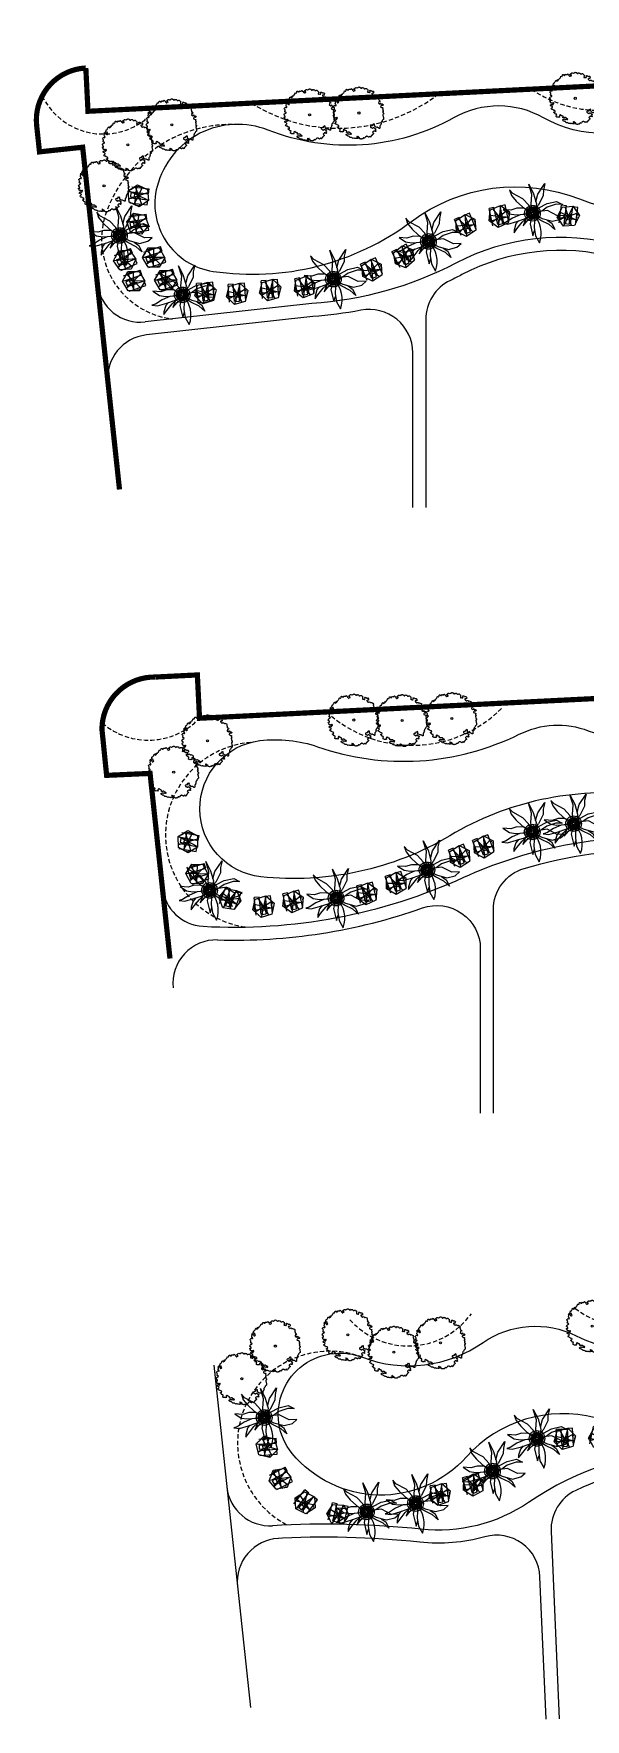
# Model space of a CAD drawing. Extents: x 309418 to 1212698, y 3438380 to 6877191.
# Drawn here: x 606298.7 to 606362.2, y 3438619.6 to 3438814 of the extents above; entities that cross this region are included whole.
import ezdxf

# ---------------------------------------------------------------- set-up
doc = ezdxf.new("R2010")
doc.units = 0
doc.header["$MEASUREMENT"] = 0
doc.set_wipeout_variables(frame=1)
doc.linetypes.add('DASHED', pattern=[0.75, 0.5, -0.25])
doc.linetypes.add('L- BPLSCP$0$DLINE', pattern=[0.55, 0.3, -0.25])
for name, color, linetype in [('CR-GL$0$CR-SW', 4, 'Continuous'), ('Draft _ Lines', 20, 'Continuous'), ('DRAFT LINES', 32, 'Continuous'), ('DRAFT-LINES', 10, 'Continuous'), ('L- BPLSCP$0$LS-SITE-WALL', 240, 'Continuous'), ('LA-FLOWERING-TREE', 221, 'Continuous'), ('LA-HARD-PAVE-HATCH-MARBLE-TYPE (PV - MT-BG-01-AN - RA- ∅ - 01)', 227, 'Continuous'), ('LA-HARD-PAVE-HATCH-WOOD-TYPE( PV - WO-DW-01-∅ - ∅-∅ - 04)', 17, 'Continuous'), ('LA-HARD-PAVE-LINE-01', 30, 'Continuous'), ('LA-PLNT-PALMS', 251, 'Continuous'), ('LA-PLNT-TREE-TRUNK', 52, 'Continuous'), ('Tree-Delonix regia', 71, 'Continuous')]:
    doc.layers.add(name, color=color, linetype=linetype)
doc.layers.add('HW-LA-SF-LOUNGE CHAIRS', color=215, linetype='Continuous', lineweight=0)
doc.layers.add('L-CON-SF-CABANA', color=215, linetype='Continuous', lineweight=0)

# ---------------------------------------------------------------- blocks, each defined once
blk = doc.blocks.new('Lounge 1')
at = {"lineweight": 13, "extrusion": (0, 0, -1)}
blk.add_line((0.41, 1.44), (0.41, 0.86), dxfattribs=at)
blk.add_wipeout([(0.29, 0.86), (0.29, 0), (-0.29, 0), (-0.29, 0.86), (-0.41, 0.86), (-0.41, 1.44), (-0.29, 1.44), (-0.29, 2.03), (0.29, 2.03), (0.29, 1.44), (0.41, 1.44), (0.41, 0.86)])
at = {"extrusion": (0, 0, -1)}
for p, q in [((-0.29, 2.03), (-0.29, 0)), ((0.29, 2.03), (0.29, 0)), ((0.29, 0), (-0.29, 0))]:
    blk.add_line(p, q, dxfattribs=at)
at = {"lineweight": 13, "extrusion": (0, 0, -1)}
for p, q in [((-0.29, 1.44), (-0.41, 1.44)), ((-0.41, 1.44), (-0.41, 0.86)), ((-0.29, 0.86), (-0.41, 0.86)), ((0.41, 1.44), (0.29, 1.44)), ((0.41, 0.86), (0.29, 0.86))]:
    blk.add_line(p, q, dxfattribs=at)
blk.add_lwpolyline([(0.29, 1.44), (-0.29, 1.44)])
blk = doc.blocks.new('umbrella')
blk.add_lwpolyline([(-0.33, 1.24), (-1.23, 0.33), (-0.9, -0.9), (0.34, -1.23), (1.24, -0.33), (0.91, 0.91)], close=True)
for points in [[(1.07, 0.29), (-1.06, -0.28)], [(0.33, -1.23), (-0.33, 1.23)]]:
    blk.add_lwpolyline(points)
at = {"layer": 'L-CON-SF-CABANA', "extrusion": (0, 0, -1)}
for p, q in [((-0.99, 0.57), (1, -0.57)), ((0.57, 1), (-0.57, -0.99))]:
    blk.add_line(p, q, dxfattribs=at)
blk = doc.blocks.new('LA-SIDE TABLE-0')
at = {"layer": 'HW-LA-SF-LOUNGE CHAIRS'}
blk.add_lwpolyline([(-0.16, 0.16), (0.16, -0.16), (-0.15, -0.48), (-0.48, -0.17)], close=True, dxfattribs=at)
blk = doc.blocks.new('*U173')
at = {"layer": 'HW-LA-SF-LOUNGE CHAIRS', "rotation": 74.0274766490379}
blk.add_blockref('Lounge 1', (1.29, 0.31), dxfattribs=at)
blk.add_blockref('Lounge 1', (0.93, -0.94), dxfattribs=at)
at = {"rotation": 118.2377484881761}
blk.add_blockref('LA-SIDE TABLE-0', (-0.84, 0.24), dxfattribs=at)
at = {"layer": 'HW-LA-SF-LOUNGE CHAIRS', "rotation": 77.53646992685701}
blk.add_blockref('umbrella', (0.01, 0), dxfattribs=at)
blk = doc.blocks.new('*U179')
at = {"layer": 'HW-LA-SF-LOUNGE CHAIRS', "rotation": 150.3693771354385}
blk.add_blockref('Lounge 1', (0, 1.33), dxfattribs=at)
blk.add_blockref('Lounge 1', (1.13, 0.68), dxfattribs=at)
at = {"rotation": 194.5796489745766}
blk.add_blockref('LA-SIDE TABLE-0', (-0.43, -0.76), dxfattribs=at)
at = {"layer": 'HW-LA-SF-LOUNGE CHAIRS', "rotation": 153.8783704132576}
blk.add_blockref('umbrella', (0, 0.01), dxfattribs=at)
blk = doc.blocks.new('*U178')
at = {"layer": 'HW-LA-SF-LOUNGE CHAIRS', "rotation": 150.7586221864252}
blk.add_blockref('Lounge 1', (0, 1.33), dxfattribs=at)
blk.add_blockref('Lounge 1', (1.13, 0.69), dxfattribs=at)
at = {"rotation": 194.9688940255634}
blk.add_blockref('LA-SIDE TABLE-0', (-0.43, -0.76), dxfattribs=at)
at = {"layer": 'HW-LA-SF-LOUNGE CHAIRS', "rotation": 154.2676154642444}
blk.add_blockref('umbrella', (0, 0.01), dxfattribs=at)
blk = doc.blocks.new('*U177')
at = {"layer": 'HW-LA-SF-LOUNGE CHAIRS', "rotation": 149.3757739836487}
blk.add_blockref('Lounge 1', (0.03, 1.33), dxfattribs=at)
blk.add_blockref('Lounge 1', (1.15, 0.66), dxfattribs=at)
at = {"rotation": 193.5860458227868}
blk.add_blockref('LA-SIDE TABLE-0', (-0.45, -0.75), dxfattribs=at)
at = {"layer": 'HW-LA-SF-LOUNGE CHAIRS', "rotation": 152.8847672614678}
blk.add_blockref('umbrella', (0, 0.01), dxfattribs=at)
blk = doc.blocks.new('*U176')
at = {"layer": 'HW-LA-SF-LOUNGE CHAIRS', "rotation": 145.3932625917548}
blk.add_blockref('Lounge 1', (0.12, 1.32), dxfattribs=at)
blk.add_blockref('Lounge 1', (1.19, 0.58), dxfattribs=at)
at = {"rotation": 189.6035344308929}
blk.add_blockref('LA-SIDE TABLE-0', (-0.5, -0.72), dxfattribs=at)
at = {"layer": 'HW-LA-SF-LOUNGE CHAIRS', "rotation": 148.9022558695739}
blk.add_blockref('umbrella', (0, 0.01), dxfattribs=at)
blk = doc.blocks.new('*U175')
at = {"layer": 'HW-LA-SF-LOUNGE CHAIRS', "rotation": 159.9860183139047}
blk.add_blockref('Lounge 1', (-0.22, 1.31), dxfattribs=at)
blk.add_blockref('Lounge 1', (1, 0.86), dxfattribs=at)
at = {"rotation": 204.1962901530428}
blk.add_blockref('LA-SIDE TABLE-0', (-0.3, -0.82), dxfattribs=at)
at = {"layer": 'HW-LA-SF-LOUNGE CHAIRS', "rotation": 163.4950115917238}
blk.add_blockref('umbrella', (0, 0.01), dxfattribs=at)
blk = doc.blocks.new('*U174')
at = {"layer": 'HW-LA-SF-LOUNGE CHAIRS', "rotation": 175.6045377837081}
blk.add_blockref('Lounge 1', (-0.56, 1.2), dxfattribs=at)
blk.add_blockref('Lounge 1', (0.73, 1.1), dxfattribs=at)
at = {"rotation": 219.8148096228463}
blk.add_blockref('LA-SIDE TABLE-0', (-0.07, -0.87), dxfattribs=at)
at = {"layer": 'HW-LA-SF-LOUNGE CHAIRS', "rotation": 179.1135310615273}
blk.add_blockref('umbrella', (0, 0.01), dxfattribs=at)
blk = doc.blocks.new('GH-B-LA-HD-FURN-Tree-Pit-140-C2')
blk.add_wipeout([(-0.29, 0.64), (-0.33, 0.62), (-0.37, 0.59), (-0.46, 0.52), (-0.51, 0.48), (-0.55, 0.44), (-0.57, 0.41), (-0.59, 0.37), (-0.61, 0.34), (-0.64, 0.28), (-0.66, 0.22), (-0.68, 0.15), (-0.69, 0.11), (-0.7, 0.05), (-0.7, 0.01), (-0.7, -0.02), (-0.7, -0.07), (-0.68, -0.15), (-0.66, -0.24), (-0.63, -0.3), (-0.61, -0.35), (-0.58, -0.4), (-0.52, -0.47), (-0.43, -0.55), (-0.38, -0.59), (-0.31, -0.63), (-0.19, -0.67), (-0.14, -0.69), (-0.03, -0.7), (0.03, -0.7), (0.16, -0.68), (0.23, -0.66), (0.29, -0.64), (0.41, -0.57), (0.47, -0.52), (0.52, -0.47), (0.57, -0.41), (0.61, -0.35), (0.66, -0.23), (0.68, -0.17), (0.7, -0.08), (0.7, 0.03), (0.67, 0.19), (0.65, 0.26), (0.62, 0.33), (0.58, 0.4), (0.53, 0.46), (0.47, 0.52), (0.41, 0.56), (0.34, 0.61), (0.28, 0.64), (0.23, 0.66), (0.18, 0.68), (0.14, 0.69), (0.1, 0.69), (0.05, 0.7), (0, 0.7), (-0.03, 0.7), (-0.07, 0.7), (-0.1, 0.69), (-0.12, 0.69), (-0.19, 0.67)])
at = {"linetype": 'Continuous', "ltscale": 7}
blk.add_circle((0, 0), 0.7, dxfattribs=at)
for centre, radius in [((0, 0), 0.7), ((-0.59, 0.01, 0), 0.0312), ((-0.53, 0.22, 0), 0.0751), ((-0.54, 0.34, 0), 0.0312), ((-0.48, 0.39, 0), 0.0312), ((-0.44, 0.12, 0), 0.0312), ((-0.39, 0.28, 0), 0.0744), ((-0.43, -0.01, 0), 0.0312), ((-0.38, 0.43, 0), 0.0489), ((-0.34, 0.54, 0), 0.0489), ((-0.32, 0.36, 0), 0.0312), ((-0.32, 0.19, 0), 0.0312), ((-0.22, 0.25, 0), 0.0751), ((-0.2, 0.44, 0), 0.0864), ((-0.24, 0.57, 0), 0.0312), ((-0.11, 0.62, 0), 0.0312), ((-0.07, 0.53, 0), 0.0489), ((-0.05, 0.39, 0), 0.0751), ((0.02, 0.56, 0), 0.0312), ((0.09, 0.49, 0), 0.0489), ((0.07, 0.4, 0), 0.0312), ((0.16, 0.33, 0), 0.0312), ((0.23, 0.42, 0), 0.0751), ((0.22, 0.24, 0), 0.0744), ((0.25, 0.56, 0), 0.0312), ((0.34, -0.05, 0), 0.0744), ((0.33, 0.52, 0), 0.0489), ((0.31, 0.19, 0), 0.0312), ((0.34, 0.1, 0), 0.0489), ((0.39, 0.28, 0), 0.0744), ((0.4, 0.43, 0), 0.0489), ((0.5, 0.1, 0), 0.0751), ((0.5, -0.07, 0), 0.0751), ((0.48, 0.35, 0), 0.0312), ((0.55, 0.25, 0), 0.0751), ((0.6, 0.14, 0), 0.0312), ((-0.66, -0.03, 0), 0.0312), ((-0.6, -0.14, 0), 0.0744), ((-0.52, -0.05, 0), 0.0312), ((-0.51, -0.18, 0), 0.0312), ((-0.51, -0.41, 0), 0.0312), ((-0.43, -0.17, 0), 0.0312), ((-0.41, -0.37, 0), 0.0489), ((-0.39, -0.27, 0), 0.0489), ((-0.33, -0.12, 0), 0.0744), ((-0.34, -0.44, 0), 0.0312), ((-0.29, -0.24, 0), 0.0489), ((-0.23, -0.36, 0), 0.0864), ((-0.25, -0.55, 0), 0.0751), ((-0.21, -0.16, 0), 0.0312), ((-0.17, -0.63, 0), 0.0312), ((-0.14, -0.5, 0), 0.0312), ((-0.11, -0.28, 0), 0.0489), ((-0.09, -0.56, 0), 0.0489), ((0.04, -0.57, 0), 0.0751), ((0.03, -0.32, 0), 0.0489), ((0.01, -0.47, 0), 0.0312), ((0.01, -0.67, 0), 0.0312), ((0.05, -0.4, 0), 0.0312), ((0.11, -0.24, 0), 0.0489), ((0.2, -0.38, 0), 0.0751), ((0.2, -0.56, 0), 0.0744), ((0.18, -0.17, 0), 0.0312), ((0.21, -0.25, 0), 0.0489), ((0.25, -0.16, 0), 0.0312), ((0.27, -0.48, 0), 0.0312), ((0.35, -0.26, 0), 0.0489), ((0.37, -0.37, 0), 0.0489), ((0.38, -0.15, 0), 0.0312), ((0.46, -0.26, 0), 0.0312), ((0.45, -0.45, 0), 0.0312), ((0.52, -0.18, 0), 0.0312)]:
    blk.add_circle(centre, radius)
for centre, radius, start, end in [((-0.74, 0.07, 0), 0.0751, 300.57, 48.1319), ((-0.67, 0.15, 0), 0.0312, 228.2509, 106.0031), ((-0.7, 0.26, 0), 0.0489, 338.9516, 340.5973), ((-0.62, 0.29, 0), 0.0312, 212.387, 96.9329), ((-0.53, 0.49, 0), 0.0744, 249.8969, 24.4462), ((-0.14, 0.71, 0), 0.0489, 225.1336, 337.319), ((0.05, 0.68, 0), 0.0744, 161.2962, 9.7321), ((0.23, 0.64, 0), 0.0312, 117.3619, 23.3792), ((0.49, 0.53, 0), 0.0312, 191.312, 263.5273), ((0.57, 0.44, 0), 0.0864, 143.8673, 290.7577), ((0.68, 0.07, 0), 0.0751, 82.3722, 288.9673), ((-0.68, -0.26, 0), 0.0489, 330.5544, 70.9052), ((-0.56, -0.31, 0), 0.0744, 243.0468, 174.7374), ((-0.57, -0.46, 0), 0.0312, 13.6332, 63.9215), ((-0.41, -0.52, 0), 0.0744, 297.5976, 166.1329), ((-0.35, -0.61, 0), 0.0312, 335.7961, 145.3358), ((-0.13, -0.73, 0), 0.0751, 29.1719, 131.3472), ((0.15, -0.71, 0), 0.0751, 33.568, 169.5874), ((0.36, -0.52, 0), 0.0744, 340.2974, 269.335), ((0.53, -0.55, 0), 0.0751, 97.2335, 170.6742), ((0.55, -0.36, 0), 0.0864, 29.6959, 262.8687), ((0.66, -0.08, 0), 0.0489, 40.7628, 304.861), ((0.67, -0.26, 0), 0.0489, 95.6985, 221.7485), ((0.66, -0.17, 0), 0.0312, 47.4763, 284.0739), ((0.73, -0.03, 0), 0.0312, 164.2255, 190.993)]:
    blk.add_arc(centre, radius, start, end)
blk = doc.blocks.new('P200')
blk.add_lwpolyline([(0, -0.1), (0, 0.1)])
blk = doc.blocks.new('COARSE GRAVEL')
blk.add_wipeout([(0.68, 0.59), (0.69, 0.57), (0.69, 0.57), (0.73, 0.53), (0.76, 0.48), (0.79, 0.42), (0.81, 0.39), (0.83, 0.35), (0.85, 0.3), (0.87, 0.24), (0.88, 0.17), (0.89, 0.11), (0.9, 0.04), (0.9, -0.02), (0.9, -0.07), (0.89, -0.12), (0.88, -0.19), (0.87, -0.24), (0.85, -0.3), (0.82, -0.37), (0.79, -0.43), (0.76, -0.49), (0.72, -0.54), (0.68, -0.59), (0.64, -0.63), (0.61, -0.67), (0.58, -0.69), (0.53, -0.73), (0.48, -0.76), (0.44, -0.78), (0.4, -0.8), (0.37, -0.82), (0.31, -0.85), (0.25, -0.86), (0.15, -0.89), (0.09, -0.9), (0.02, -0.9), (-0.06, -0.9), (-0.18, -0.88), (-0.24, -0.87), (-0.29, -0.85), (-0.36, -0.83), (-0.43, -0.79), (-0.46, -0.77), (-0.53, -0.73), (-0.57, -0.7), (-0.62, -0.66), (-0.68, -0.59), (-0.71, -0.55), (-0.75, -0.5), (-0.79, -0.43), (-0.83, -0.34), (-0.87, -0.25), (-0.89, -0.14), (-0.9, -0.04), (-0.9, 0.08), (-0.88, 0.19), (-0.86, 0.28), (-0.84, 0.33), (-0.81, 0.39), (-0.78, 0.45), (-0.74, 0.51), (-0.7, 0.56), (-0.65, 0.62), (-0.59, 0.68), (-0.49, 0.75), (-0.4, 0.81), (-0.33, 0.84), (-0.19, 0.88), (-0.11, 0.89), (0.01, 0.9), (0.09, 0.9), (0.2, 0.88), (0.25, 0.86), (0.35, 0.83), (0.41, 0.8), (0.42, 0.79), (0.47, 0.77), (0.49, 0.76), (0.52, 0.73), (0.56, 0.71), (0.62, 0.66), (0.65, 0.62)])
at = {"rotation": 45.00000000604048}
blk.add_blockref('GH-B-LA-HD-FURN-Tree-Pit-140-C2', (0, 0), dxfattribs=at)
at = {"layer": 'LA-HARD-PAVE-HATCH-WOOD-TYPE( PV - WO-DW-01-∅ - ∅-∅ - 04)'}
blk.add_circle((0, 0), 0.9, dxfattribs=at)
at = {"layer": 'LA-HARD-PAVE-LINE-01'}
blk.add_circle((0, 0), 0.7, dxfattribs=at)
at = {"layer": 'LA-HARD-PAVE-HATCH-WOOD-TYPE( PV - WO-DW-01-∅ - ∅-∅ - 04)'}
for p, rotation in [((-0.8, 0.01), 269.0493109383438), ((-0.64, 0.48), 233.239448750675), ((-0.24, 0.76), 197.4295865630063), ((0.25, 0.76), 161.6197243753375), ((0.65, 0.47), 125.8098621876688), ((-0.66, -0.46), 304.8591731260126), ((-0.26, -0.75), 340.6690353136814), ((0.23, -0.77), 16.47889750135008), ((0.63, -0.49), 52.28875968901892), ((0.8, -0.03), 88.09862187668766)]:
    blk.add_blockref('P200', p, dxfattribs=dict(at, rotation=rotation))
blk = doc.blocks.new('GH-B-LA-PL-PALM')
for p, q in [((-2.81, 1.3), (-2.97, 2.05)), ((-2.97, 2.05), (-2.51, 1.47)), ((-1.52, 2.96), (-2.17, 3.08)), ((-2.17, 3.08), (-1.58, 2.41)), ((-1.58, 2.41), (-1.32, 1.14)), ((-0.72, 2.37), (-1.52, 2.96)), ((-0.23, 1.23), (-0.72, 2.37)), ((-1.93, 0.6), (-2.81, 1.3)), ((-2.51, 1.47), (-1.59, 0.88)), ((-0.95, 0.18), (-1.93, 0.6)), ((-1.59, 0.88), (-0.85, 0.68)), ((-1.32, 1.14), (-0.65, 0.5)), ((-0.95, 0.18), (-0.12, 0.02)), ((-0.65, 0.5), (-0.1, 0.08)), ((-0.02, 0.12), (-0.23, 1.23)), ((-0.58, -0.03), (-1.17, -0.04)), ((0.21, -1.18), (0.66, -1.76)), ((0.66, -1.76), (1.27, -2.16)), ((1.27, -2.16), (1.78, -2.91))]:
    blk.add_line(p, q)
for points in [[(-0.45, 1.81), (-0.5, 2.44), (-0.17, 3.19), (-0.21, 2.32), (0.03, 1.27), (0.11, 0.61)], [(0.07, 0.1), (0.54, 0.73), (1.15, 1.18), (1.81, 1.9), (2.16, 2.78)], [(-0.09, -0.09), (-0.72, -0.77), (-1.64, -1.41), (-2.33, -2.43), (-1.83, -1.32), (-1.13, -0.32), (-0.48, 0.02), (-0.12, 0.01)], [(0.11, 0.05), (1.13, 0.55), (1.98, 1.67), (1.39, 1.44)], [(0.48, -0.06), (1.07, -0.17), (1.8, 0.07), (1.06, 0.08), (0.46, 0.22)], [(-1.27, -0.52), (-2.1, -0.89), (-3.56, -1.03), (-2.85, -0.69), (-2.36, -0.31), (-1.17, -0.04)], [(-0.06, -0.11), (-0.46, -0.92), (-0.6, -1.89), (-0.36, -3.18), (-0.44, -3.73), (-0.09, -3.17), (0.08, -2.35), (0.16, -1.36), (0.01, -0.12)], [(0.09, -0.09), (1.02, -1), (1.88, -1.46), (2.77, -1.75), (3.11, -1.98), (2.76, -1.44), (1.87, -0.8), (1.08, -0.3), (0.55, -0.09), (0.12, -0.02)], [(1.78, -2.91), (1.7, -2.02), (1.33, -1.39), (0.68, -0.7)], [(1.68, -0.7), (2.16, -0.71), (2.84, -0.43), (3.08, -0.23), (2.52, -0.26), (1.55, -0.26), (0.97, -0.19)]]:
    blk.add_lwpolyline(points)
blk.add_arc((3.17, -0.24), 3.18, 108.5551, 173.4273)
at = {"layer": 'LA-PLNT-TREE-TRUNK'}
blk.add_circle((0, 0), 0.131, dxfattribs=at)
blk = doc.blocks.new('Delonix regia')
at = {"linetype": 'Continuous'}
blk.add_lwpolyline([(2.75, -0.53), (2.74, -0.57), (2.72, -0.62), (2.66, -0.6), (2.67, -0.65), (2.68, -0.7), (2.66, -0.73), (2.62, -0.79), (2.68, -0.8), (2.67, -0.87), (2.6, -0.87), (2.57, -0.83), (2.51, -0.8), (2.5, -0.85), (2.46, -0.86), (2.4, -0.88), (2.36, -0.93), (2.39, -0.97), (2.39, -1.03), (2.36, -1.09), (2.41, -1.09), (2.46, -1.06), (2.51, -1.06), (2.55, -1.08), (2.55, -1.08), (2.55, -1.08), (2.49, -1.11), (2.51, -1.19), (2.54, -1.22), (2.58, -1.25), (2.59, -1.29), (2.6, -1.35), (2.6, -1.44), (2.55, -1.44), (2.51, -1.42), (2.47, -1.43), (2.42, -1.36), (2.39, -1.32), (2.32, -1.31), (2.25, -1.34), (2.2, -1.35), (2.21, -1.39), (2.24, -1.48), (2.27, -1.55), (2.3, -1.59), (2.31, -1.63), (2.27, -1.65), (2.23, -1.68), (2.19, -1.7), (2.15, -1.74), (2.17, -1.81), (2.1, -1.84), (2.04, -1.82), (2.02, -1.86), (2.04, -1.9), (2, -1.94), (1.96, -1.97), (1.91, -1.99), (1.87, -2.01), (1.9, -2.1), (1.89, -2.14), (1.83, -2.17), (1.71, -2.19), (1.66, -2.21), (1.63, -2.3), (1.6, -2.34), (1.56, -2.37), (1.55, -2.42), (1.5, -2.48), (1.42, -2.56), (1.38, -2.58), (1.3, -2.57), (1.23, -2.56), (1.18, -2.57), (1.12, -2.6), (1.07, -2.63), (1.02, -2.61), (0.97, -2.61), (0.93, -2.64), (0.88, -2.64), (0.85, -2.68), (0.83, -2.72), (0.74, -2.76), (0.7, -2.77), (0.65, -2.8), (0.58, -2.78), (0.53, -2.79), (0.43, -2.89), (0.38, -2.95), (0.34, -2.96), (0.3, -2.95), (0.27, -2.91), (0.28, -2.86), (0.27, -2.82), (0.25, -2.75), (0.23, -2.69), (0.2, -2.65), (0.16, -2.63), (0.13, -2.58), (0.11, -2.54), (0.12, -2.49), (0.13, -2.44), (0.09, -2.41), (0.09, -2.36), (0.13, -2.35), (0.15, -2.3), (0.19, -2.25), (0.24, -2.23), (0.26, -2.19), (0.24, -2.13), (0.18, -2.13), (0.13, -2.11), (0.11, -2.07), (0.05, -2.08), (0, -2.11), (-0.04, -2.14), (-0.08, -2.12), (-0.11, -2.06), (-0.18, -2.02), (-0.23, -2.02), (-0.28, -2.08), (-0.29, -2.13), (-0.28, -2.17), (-0.24, -2.2), (-0.26, -2.24), (-0.24, -2.33), (-0.19, -2.36), (-0.15, -2.37), (-0.1, -2.38), (-0.06, -2.4), (-0.06, -2.44), (-0.07, -2.49), (-0.08, -2.54), (-0.05, -2.58), (-0.04, -2.63), (-0.03, -2.67), (-0.06, -2.71), (-0.11, -2.69), (-0.16, -2.71), (-0.17, -2.75), (-0.2, -2.79), (-0.21, -2.83), (-0.25, -2.86), (-0.29, -2.85), (-0.29, -2.8), (-0.32, -2.75), (-0.33, -2.71), (-0.35, -2.66), (-0.39, -2.66), (-0.44, -2.66), (-0.53, -2.64), (-0.58, -2.66), (-0.58, -2.76), (-0.57, -2.82), (-0.63, -2.86), (-0.73, -2.84), (-0.79, -2.82), (-0.84, -2.85), (-0.88, -2.86), (-0.93, -2.84), (-1.07, -2.87), (-1.12, -2.88), (-1.12, -2.83), (-1.1, -2.79), (-1.12, -2.73), (-1.18, -2.72), (-1.27, -2.73), (-1.29, -2.69), (-1.28, -2.64), (-1.31, -2.6), (-1.31, -2.55), (-1.34, -2.52), (-1.36, -2.48), (-1.38, -2.44), (-1.43, -2.43), (-1.47, -2.44), (-1.52, -2.42), (-1.6, -2.44), (-1.65, -2.45), (-1.69, -2.42), (-1.69, -2.37), (-1.76, -2.33), (-1.76, -2.33), (-1.81, -2.31), (-1.84, -2.34), (-1.89, -2.33), (-1.93, -2.31), (-1.97, -2.27), (-1.99, -2.24), (-2.04, -2.23), (-2.07, -2.19), (-2.09, -2.14), (-2.11, -2.09), (-2.14, -2.02), (-2.09, -1.99), (-2.06, -1.97), (-2.08, -1.93), (-2.09, -1.87), (-2.07, -1.83), (-2.05, -1.79), (-2.1, -1.78), (-2.11, -1.73), (-2.1, -1.67), (-2.18, -1.67), (-2.21, -1.71), (-2.23, -1.76), (-2.19, -1.86), (-2.2, -1.91), (-2.25, -1.89), (-2.28, -1.85), (-2.32, -1.82), (-2.37, -1.79), (-2.41, -1.7), (-2.44, -1.66), (-2.48, -1.65), (-2.51, -1.56), (-2.53, -1.51), (-2.59, -1.5), (-2.63, -1.43), (-2.64, -1.35), (-2.66, -1.28), (-2.68, -1.23), (-2.74, -1.18), (-2.77, -1.14), (-2.77, -1.1), (-2.76, -1.02), (-2.78, -0.93), (-2.78, -0.89), (-2.81, -0.85), (-2.83, -0.79), (-2.85, -0.73), (-2.86, -0.69), (-2.85, -0.64), (-2.81, -0.61), (-2.77, -0.6), (-2.72, -0.63), (-2.68, -0.65), (-2.64, -0.67), (-2.59, -0.69), (-2.59, -0.73), (-2.57, -0.8), (-2.56, -0.85), (-2.51, -0.85), (-2.47, -0.87), (-2.44, -0.94), (-2.4, -1), (-2.35, -0.99), (-2.34, -0.94), (-2.37, -0.86), (-2.39, -0.8), (-2.37, -0.76), (-2.38, -0.71), (-2.4, -0.66), (-2.43, -0.63), (-2.46, -0.59), (-2.51, -0.57), (-2.54, -0.52), (-2.58, -0.5), (-2.61, -0.46), (-2.56, -0.42), (-2.51, -0.39), (-2.48, -0.36), (-2.51, -0.27), (-2.55, -0.21), (-2.57, -0.18), (-2.54, -0.15), (-2.56, -0.1), (-2.55, -0.06), (-2.55, -0.01), (-2.6, 0), (-2.66, 0), (-2.69, -0.04), (-2.73, -0.03), (-2.77, -0.08), (-2.79, -0.13), (-2.85, -0.14), (-2.89, -0.06), (-2.92, -0.03), (-2.98, 0.02), (-3.02, 0.1), (-3.04, 0.18), (-3, 0.22), (-2.91, 0.27), (-2.84, 0.3), (-2.83, 0.35), (-2.86, 0.42), (-2.9, 0.44), (-2.89, 0.48), (-2.87, 0.52), (-2.88, 0.57), (-2.88, 0.57), (-2.87, 0.62), (-2.88, 0.66), (-2.89, 0.7), (-2.85, 0.73), (-2.81, 0.73), (-2.78, 0.67), (-2.76, 0.63), (-2.7, 0.68), (-2.66, 0.7), (-2.63, 0.76), (-2.64, 0.81), (-2.67, 0.83), (-2.7, 0.91), (-2.69, 0.95), (-2.7, 1), (-2.73, 1.05), (-2.75, 1.1), (-2.77, 1.15), (-2.75, 1.22), (-2.69, 1.26), (-2.65, 1.25), (-2.6, 1.23), (-2.54, 1.24), (-2.49, 1.27), (-2.48, 1.31), (-2.5, 1.38), (-2.52, 1.43), (-2.54, 1.47), (-2.54, 1.55), (-2.48, 1.58), (-2.44, 1.57), (-2.4, 1.57), (-2.35, 1.57), (-2.34, 1.52), (-2.33, 1.48), (-2.31, 1.43), (-2.29, 1.39), (-2.22, 1.43), (-2.17, 1.46), (-2.14, 1.4), (-2.08, 1.48), (-2.1, 1.53), (-2.19, 1.54), (-2.23, 1.55), (-2.22, 1.62), (-2.27, 1.66), (-2.29, 1.71), (-2.3, 1.76), (-2.28, 1.8), (-2.24, 1.83), (-2.22, 1.91), (-2.24, 1.98), (-2.17, 1.98), (-2.12, 1.93), (-2.08, 1.9), (-2.02, 1.94), (-2.02, 2), (-1.98, 2.04), (-1.99, 2.08), (-2.01, 2.12), (-2.04, 2.16), (-1.99, 2.17), (-1.94, 2.18), (-1.9, 2.21), (-1.83, 2.23), (-1.79, 2.21), (-1.78, 2.16), (-1.7, 2.17), (-1.66, 2.16), (-1.61, 2.18), (-1.61, 2.23), (-1.64, 2.26), (-1.64, 2.26), (-1.67, 2.29), (-1.66, 2.34), (-1.6, 2.41), (-1.54, 2.42), (-1.5, 2.44), (-1.47, 2.49), (-1.46, 2.57), (-1.45, 2.62), (-1.4, 2.66), (-1.36, 2.65), (-1.31, 2.65), (-1.27, 2.65), (-1.22, 2.65), (-1.22, 2.6), (-1.23, 2.56), (-1.18, 2.55), (-1.16, 2.52), (-1.08, 2.56), (-1.08, 2.61), (-1.07, 2.65), (-1.07, 2.7), (-1.02, 2.77), (-0.94, 2.8), (-0.9, 2.8), (-0.86, 2.87), (-0.85, 2.92), (-0.78, 2.94), (-0.73, 2.96), (-0.71, 2.91), (-0.75, 2.82), (-0.74, 2.78), (-0.75, 2.73), (-0.78, 2.67), (-0.8, 2.62), (-0.77, 2.57), (-0.73, 2.57), (-0.69, 2.54), (-0.62, 2.56), (-0.61, 2.61), (-0.64, 2.64), (-0.61, 2.69), (-0.56, 2.7), (-0.53, 2.74), (-0.55, 2.79), (-0.61, 2.8), (-0.61, 2.85), (-0.64, 2.88), (-0.59, 2.93), (-0.54, 2.95), (-0.47, 2.98), (-0.43, 3), (-0.38, 3.01), (-0.34, 2.99), (-0.3, 2.97), (-0.2, 2.99), (-0.13, 3.01), (-0.08, 3.03), (-0.03, 3.04), (0.02, 3.01), (0.06, 3), (0.07, 2.95), (0.01, 2.91), (-0.04, 2.89), (0.01, 2.89), (0.05, 2.91), (0.08, 2.87), (0.14, 2.86), (0.19, 2.85), (0.22, 2.88), (0.19, 2.91), (0.24, 2.95), (0.28, 2.92), (0.33, 2.85), (0.42, 2.88), (0.48, 2.88), (0.52, 2.86), (0.6, 2.88), (0.66, 2.91), (0.71, 2.93), (0.76, 2.94), (0.79, 2.87), (0.78, 2.82), (0.87, 2.84), (0.94, 2.87), (1, 2.9), (1.04, 2.91), (1.08, 2.86), (1.1, 2.81), (1.08, 2.77), (1.06, 2.72), (1.11, 2.7), (1.15, 2.68), (1.21, 2.71), (1.25, 2.73), (1.27, 2.68), (1.3, 2.65), (1.33, 2.62), (1.33, 2.62), (1.36, 2.58), (1.4, 2.55), (1.45, 2.56), (1.5, 2.55), (1.49, 2.51), (1.46, 2.48), (1.49, 2.39), (1.48, 2.34), (1.43, 2.32), (1.44, 2.23), (1.44, 2.18), (1.47, 2.15), (1.54, 2.14), (1.58, 2.12), (1.61, 2.08), (1.65, 2.11), (1.64, 2.18), (1.62, 2.23), (1.63, 2.28), (1.66, 2.31), (1.7, 2.3), (1.74, 2.27), (1.79, 2.25), (1.82, 2.28), (1.88, 2.28), (1.92, 2.24), (1.96, 2.14), (1.98, 2.1), (2.03, 2.1), (2.08, 2.08), (2.12, 2.05), (2.16, 2.06), (2.21, 2.04), (2.23, 1.99), (2.25, 1.94), (2.27, 1.9), (2.28, 1.85), (2.26, 1.81), (2.25, 1.76), (2.29, 1.73), (2.33, 1.7), (2.37, 1.72), (2.42, 1.72), (2.43, 1.68), (2.42, 1.63), (2.47, 1.61), (2.51, 1.58), (2.51, 1.54), (2.48, 1.45), (2.5, 1.41), (2.54, 1.38), (2.58, 1.35), (2.63, 1.34), (2.67, 1.3), (2.68, 1.25), (2.67, 1.2), (2.67, 1.15), (2.7, 1.12), (2.64, 1.05), (2.54, 0.96), (2.47, 0.91), (2.43, 0.89), (2.48, 0.86), (2.52, 0.83), (2.55, 0.76), (2.57, 0.72), (2.6, 0.69), (2.68, 0.72), (2.73, 0.76), (2.73, 0.81), (2.77, 0.84), (2.81, 0.82), (2.84, 0.76), (2.87, 0.68), (2.86, 0.63), (2.94, 0.55), (2.97, 0.52), (2.96, 0.41), (2.93, 0.37), (2.89, 0.35), (2.86, 0.31), (2.81, 0.3), (2.79, 0.35), (2.74, 0.38), (2.7, 0.4), (2.68, 0.44), (2.65, 0.39), (2.64, 0.34), (2.6, 0.32), (2.63, 0.27), (2.63, 0.22), (2.61, 0.17), (2.65, 0.14), (2.69, 0.12), (2.74, 0.11), (2.77, 0.05), (2.77, 0), (2.77, -0.05), (2.8, -0.08), (2.85, -0.1), (2.87, -0.16), (2.91, -0.28), (2.93, -0.32), (2.9, -0.36), (2.89, -0.41), (2.84, -0.44), (2.8, -0.45), (2.77, -0.49)], close=True, dxfattribs=at)
blk.add_circle((0, 0), 0.122, dxfattribs=at)
blk = doc.blocks.new('*U180')
at = {"layer": 'HW-LA-SF-LOUNGE CHAIRS', "rotation": 178.6752590046653}
blk.add_blockref('Lounge 1', (-0.63, 1.17), dxfattribs=at)
blk.add_blockref('Lounge 1', (0.67, 1.14), dxfattribs=at)
at = {"rotation": 222.8855308438035}
blk.add_blockref('LA-SIDE TABLE-0', (-0.02, -0.87), dxfattribs=at)
at = {"layer": 'HW-LA-SF-LOUNGE CHAIRS', "rotation": 182.1842522824844}
blk.add_blockref('umbrella', (0, 0.01), dxfattribs=at)
blk = doc.blocks.new('*U181')
at = {"layer": 'HW-LA-SF-LOUNGE CHAIRS', "rotation": 201.7819728366384}
blk.add_blockref('Lounge 1', (-1.03, 0.83), dxfattribs=at)
blk.add_blockref('Lounge 1', (0.17, 1.31), dxfattribs=at)
at = {"rotation": 245.9922446757766}
blk.add_blockref('LA-SIDE TABLE-0', (0.32, -0.81), dxfattribs=at)
at = {"layer": 'HW-LA-SF-LOUNGE CHAIRS', "rotation": 205.2909661144575}
blk.add_blockref('umbrella', (0, 0), dxfattribs=at)
blk = doc.blocks.new('*U182')
at = {"layer": 'HW-LA-SF-LOUNGE CHAIRS', "rotation": 188.1102288887387}
blk.add_blockref('Lounge 1', (-0.81, 1.05), dxfattribs=at)
blk.add_blockref('Lounge 1', (0.48, 1.24), dxfattribs=at)
at = {"rotation": 232.3205007278768}
blk.add_blockref('LA-SIDE TABLE-0', (0.12, -0.87), dxfattribs=at)
at = {"layer": 'HW-LA-SF-LOUNGE CHAIRS', "rotation": 191.6192221665578}
blk.add_blockref('umbrella', (0, 0.01), dxfattribs=at)
blk = doc.blocks.new('*U366')
at = {"layer": 'HW-LA-SF-LOUNGE CHAIRS', "rotation": 78.69866877978778}
blk.add_blockref('Lounge 1', (1.26, 0.41), dxfattribs=at)
blk.add_blockref('Lounge 1', (1.01, -0.86), dxfattribs=at)
at = {"rotation": 122.9089406189259}
blk.add_blockref('LA-SIDE TABLE-0', (-0.86, 0.17), dxfattribs=at)
at = {"layer": 'HW-LA-SF-LOUNGE CHAIRS', "rotation": 82.20766205760688}
blk.add_blockref('umbrella', (0.01, 0), dxfattribs=at)
blk = doc.blocks.new('*U367')
at = {"layer": 'HW-LA-SF-LOUNGE CHAIRS', "xscale": -1, "rotation": 73.1166309206878}
blk.add_blockref('*U366', (-0.17, 0.07), dxfattribs=at)
blk = doc.blocks.new('*U368')
at = {"layer": 'LA-FLOWERING-TREE', "color": 0, "linetype": 'ByBlock', "lineweight": -2, "transparency": 16777216}
for p, rotation in [((606383.26, 3438654.85), 191.2941499428335), ((606399, 3438653.04), 172.8623758868566), ((606367.69, 3438651.7), 177.9058572215486), ((606349.15, 3438646.56), 202.5268301886321), ((606333.58, 3438643.28), 171.5112427396138)]:
    blk.add_blockref('*U367', p, dxfattribs=dict(at, rotation=rotation))
for p, rotation in [((606379.44, 3438653.68), 201.2382536828924), ((606395.06, 3438653.76), 166.5249056577423), ((606363.71, 3438652.08), 174.5402079919353), ((606329.86, 3438644.67), 147.4012299696424), ((606345.3, 3438645.5), 193.5204182411979)]:
    blk.add_blockref('*U367', p, dxfattribs=dict(at, rotation=rotation))
for p, rotation in [((606391.2, 3438654.79), 167.8656408068996), ((606359.72, 3438651.94), 189.4197519562001), ((606327.04, 3438647.46), 123.2912171996712)]:
    blk.add_blockref('*U367', p, dxfattribs=dict(at, rotation=rotation))
at = {"layer": 'LA-FLOWERING-TREE', "color": 0, "linetype": 'ByBlock', "lineweight": -2, "transparency": 16777216, "rotation": 99.1812044296998}
blk.add_blockref('*U367', (606325.6, 3438651.16), dxfattribs=at)

msp = doc.modelspace()

# ---------------------------------------------------------------- linework, layer by layer
at = {"layer": 'CR-GL$0$CR-SW', "ltscale": 8}
msp.add_line((606319.45614, 3438660.38417), (606323.69942, 3438620.91159), dxfattribs=at)
at = {"layer": 'Draft _ Lines', "color": 114, "linetype": 'DASHED', "true_color": 0x139b48}
for points in [[(606356.02273, 3438807.56083, 0.338838419), (606372.84314, 3438808.40125, -2.024979151)], [(606312.91777, 3438805.40713, -0.553487312), (606299.6935, 3438806.76937, -0.308732657)], [(606323.78751, 3438805.95023, 0.316069217), (606345.34776, 3438807.02747, -1.92427253)], [(606317.81398, 3438735.01082, -0.401279823), (606306.61749, 3438734.45287, 0.24389655)], [(606332.45329, 3438735.73711, 0.404780261), (606352.67787, 3438736.22975, -0.419023033)], [(606335.13373, 3438665.6378, 0.480487297), (606349.1275, 3438666.33515, -2.849761494)], [(606361.07775, 3438666.93067, 0.350608011), (606376.90062, 3438667.71916, -2.079803931)], [(606336.5838, 3438661.30775, 0.944841802), (606327.93289, 3438641.96339)]]:
    msp.add_lwpolyline(points, format="xyb", dxfattribs=at)
at = {"layer": 'DRAFT LINES', "color": 4}
for points in [[(606361.57982, 3438794.90063, 0.210182112), (606381.91974, 3438795.66377, 0.878831789), (606378.10118, 3438807.07076, 0.08879962), (606371.4187, 3438804.4684, -0.272980987), (606357.44622, 3438804.25154, 0.263049176), (606347.14755, 3438804.28257, -0.225685471), (606325.7217, 3438802.83418, 0.449919713), (606312.92834, 3438796.34945, 0.446079333), (606319.39386, 3438786.54725, 0.200495524), (606342.22891, 3438792.31039, -0.260619892)], [(606354.64285, 3438733.16339, -0.207646539), (606362.59502, 3438733.56966, 0.236685406), (606384.88127, 3438735.94963, -0.406339745), (606395.30322, 3438733.82925, -0.622311909), (606389.9353, 3438724.34796, -0.013971116), (606368.5618, 3438726.18282, 0.16437849), (606346.65718, 3438721.46211, -0.163371903), (606324.88894, 3438716.72612, -0.889723937), (606324.78028, 3438732.42255, -0.115356157), (606331.4221, 3438731.71455, 0.20177629)], [(606348.5485, 3438649.80839, -0.459460036), (606328.49178, 3438650.22647, -0.6030371), (606333.32328, 3438661.75901, -0.113632049), (606336.5838, 3438661.30775, 0.247482984), (606350.47282, 3438663.00216, -0.27382627), (606361.19359, 3438663.77607, 0.252851105), (606377.92559, 3438664.32565, -0.25670452), (606389.11838, 3438664.61222, 0.289052481), (606405.06534, 3438665.98394, -1.008969703), (606412.68078, 3438655.74797, -0.186803964), (606406.26559, 3438654.03202, -0.03170457), (606389.88367, 3438656.86731, 0.168764683), (606380.08701, 3438655.88818, -0.172384691), (606363.41772, 3438654.34053, 0.279284164)]]:
    msp.add_lwpolyline(points, format="xyb", close=True, dxfattribs=at)
at = {"layer": 'DRAFT-LINES'}
for points in [[(606442.35857, 3438788.13828), (606435.10214, 3438784.33594, -0.339009892), (606424.9148, 3438786.0956, 0.347535994), (606386.31742, 3438792.15772, -0.195997828), (606366.04865, 3438789.58861, 0.188283273), (606347.34212, 3438787.49983, -0.105207376), (606330.73827, 3438782.8372), (606311.56778, 3438780.70841)], [(606382.19745, 3438761.28192), (606382.19745, 3438782.43155, 0.451148179), (606376.57687, 3438787.39289, -0.096660894), (606365.66156, 3438788.13942, 0.188283273), (606348.03932, 3438786.17171, -0.008694505), (606346.70546, 3438785.50082, 0.288140291), (606343.87413, 3438780.99561), (606343.87413, 3438759.29741)], [(606342.37413, 3438759.29741), (606342.37413, 3438777.16107, 0.472569872), (606336.40501, 3438782.06625, -0.03254085), (606330.86949, 3438781.34255), (606311.69328, 3438779.21312)], [(606318.22455, 3438711.01349, 0.121680163), (606348.2439, 3438716.65972, -0.112550649), (606370.79134, 3438721.32255, 0.01599771), (606421.23404, 3438721.91583, -0.192142571), (606439.77825, 3438715.44138, 0.28412525), (606452.36455, 3438713.38563)], [(606351.65695, 3438689.45237), (606351.65695, 3438712.90126, -0.330742257), (606355.2122, 3438717.68798, -0.078500921), (606370.761, 3438719.82286, 0.004520192), (606385.04427, 3438719.663, 0.004520192)], [(606319.89518, 3438709.44074, 0.092380405), (606343.49344, 3438713.12635, -0.517425979), (606350.15695, 3438708.41119), (606350.15695, 3438689.45237)], [(606460.57347, 3438653.8728), (606374.87695, 3438650.81968, 0.140984373), (606355.69205, 3438644.5527, -0.177559554), (606343.33276, 3438641.47047, 0.041688077), (606326.23583, 3438641.87621)], [(606397.30458, 3438621.53198), (606396.46547, 3438645.08469, 0.414213562), (606391.29061, 3438649.9035), (606374.93036, 3438649.32063, 0.102311062), (606361.15988, 3438645.9577, 0.301004019), (606358.30955, 3438641.2306), (606359.2211, 3438619.61778)], [(606391.29061, 3438649.9035), (606374.93036, 3438649.32063, 0.102311062), (606361.15988, 3438645.9577, 0.102311062)], [(606357.72244, 3438619.55457), (606357.02898, 3438635.99644, 0.483349309), (606350.68864, 3438640.60151, -0.095126552), (606343.17249, 3438639.97905, 0.041688077), (606326.32517, 3438640.37887)]]:
    msp.add_lwpolyline(points, format="xyb", dxfattribs=at)
for centre, start, end in [((606311.01595, 3438785.67786), 186.1357011, 276.336473), ((606312.24512, 3438774.24367), 96.336473, 186.1357011), ((606318.50568, 3438716.00559), 186.1357011, 266.7767946), ((606319.74866, 3438704.44289), 88.3207667, 186.1357011), ((606325.938, 3438646.86733), 186.1357011, 273.4148586), ((606327.16872, 3438635.41876), 93.0894335, 186.1357011)]:
    msp.add_arc(centre, 5, start, end, dxfattribs=at)
at = {"layer": 'L- BPLSCP$0$LS-SITE-WALL', "color": 1, "linetype": 'L- BPLSCP$0$DLINE', "ltscale": 2, "true_color": 0xff0000, "const_width": 0.6}
for points in [[(606308.59779, 3438761.39257), (606304.35451, 3438800.86515), (606299.38316, 3438800.33073), (606299.05643, 3438803.37008, -0.430853774), (606304.71852, 3438810.0037), (606304.96803, 3438805.00993), (606377.86027, 3438808.65193), (606377.61166, 3438813.62752, -0.064629412), (606396.82107, 3438811.6771), (606395.54991, 3438806.88118, 0.046934597), (606501.05348, 3438788.71181), (606501.52755, 3438793.69013, 0.010468955), (606525.21089, 3438792.37091), (606525.06385, 3438787.37301, 0.021116354), (606573.31294, 3438787.73803), (606616.3001, 3438789.83378)], [(606314.41336, 3438707.29401), (606312.11805, 3438728.64581), (606307.11342, 3438728.42096), (606306.57562, 3438733.74531, -0.418358782), (606312.70554, 3438739.75923), (606317.56529, 3438740.0014), (606317.81414, 3438735.0076), (606404.10706, 3438739.30782), (606403.85821, 3438744.30162), (606406.85449, 3438744.45094, -0.348547257), (606413.93208, 3438739.38783, 0.377191128), (606430.60865, 3438728.69048)]]:
    msp.add_lwpolyline(points, format="xyb", dxfattribs=at)

# ---------------------------------------------------------------- block references
at = {"layer": 'Tree-Delonix regia', "rotation": 47.46426310588033}
for p in [(606361.09258, 3438806.50761), (606330.49347, 3438804.59457), (606336.17417, 3438804.80845), (606314.62367, 3438803.44591), (606335.5914, 3438734.80265), (606341.15176, 3438734.74706), (606346.87894, 3438734.96938), (606318.73467, 3438732.4103), (606314.84242, 3438728.79774), (606363.03515, 3438664.89143), (606326.55567, 3438662.59865), (606334.89535, 3438663.90067), (606345.57654, 3438662.9703), (606340.18705, 3438661.89271), (606322.68827, 3438658.83236)]:
    msp.add_blockref('Delonix regia', p, dxfattribs=at)

# ---------------------------------------------------------------- next in the draw order: block references
at = {"layer": 'HW-LA-SF-LOUNGE CHAIRS', "xscale": -1}
for name, p, rotation in [('*U173', (606360.29074, 3438792.90114), 246.7149024875759), ('*U173', (606348.47714, 3438791.83562), 276.5717026387755), ('*U173', (606337.66646, 3438786.67063), 276.4022911850585), ('*U173', (606322.14106, 3438783.95814), 258.6539472657729), ('*U180', (606316.47469, 3438720.77472), 258.653947265773), ('*U181', (606347.77908, 3438719.06412), 43.03751519316901), ('*U180', (606337.08561, 3438714.75849), 11.59655280376383)]:
    msp.add_blockref(name, p, dxfattribs=dict(at, rotation=rotation))
at = {"layer": 'LA-FLOWERING-TREE'}
msp.add_blockref('*U368', (0, 0), dxfattribs=at)
at = {"layer": 'LA-HARD-PAVE-HATCH-MARBLE-TYPE (PV - MT-BG-01-AN - RA- ∅ - 01)', "rotation": 6.135701135505339}
for p in [(606356.16407, 3438793.24949), (606360.90558, 3438722.84984)]:
    msp.add_blockref('COARSE GRAVEL', p, dxfattribs=at)

# ---------------------------------------------------------------- next in the draw order: linework, layer by layer
at = {"layer": 'Draft _ Lines', "color": 114, "linetype": 'DASHED', "true_color": 0x139b48}
msp.add_lwpolyline([(606321.61065, 3438803.48711, 0.31540467), (606307.10093, 3438793.45635, 0.483886647), (606314.70573, 3438781.05686, 1.261043958)], format="xyb", dxfattribs=at)

# ---------------------------------------------------------------- next in the draw order: block references
at = {"layer": 'HW-LA-SF-LOUNGE CHAIRS', "xscale": -1}
for name, p, rotation in [('*U173', (606352.33305, 3438792.87646), 266.6194359217089), ('*U173', (606341.35112, 3438788.22436), 282.3184058248203), ('*U173', (606325.93339, 3438784.38322), 258.6539472657729), ('*U182', (606350.5569, 3438720.16077), 28.75775348400533), ('*U180', (606317.52654, 3438717.04715), 285.285040939466), ('*U180', (606340.46617, 3438715.95478), 17.08875406668329)]:
    msp.add_blockref(name, p, dxfattribs=dict(at, rotation=rotation))
at = {"layer": 'LA-HARD-PAVE-HATCH-MARBLE-TYPE (PV - MT-BG-01-AN - RA- ∅ - 01)', "rotation": 6.135701135505339}
for p in [(606333.54507, 3438714.27289), (606325.26396, 3438654.35579), (606356.6852, 3438651.94567), (606342.69452, 3438644.4358)]:
    msp.add_blockref('COARSE GRAVEL', p, dxfattribs=at)
at = {"layer": 'LA-PLNT-PALMS', "rotation": 231.1357011280185}
msp.add_blockref('GH-B-LA-PL-PALM', (606360.90558, 3438722.84984), dxfattribs=at)

# ---------------------------------------------------------------- next in the draw order: block references
at = {"layer": 'HW-LA-SF-LOUNGE CHAIRS', "xscale": -1}
for name, p, rotation in [('*U173', (606318.50692, 3438784.0572), 258.6539472657729), ('*U173', (606329.91632, 3438784.73978), 264.5700619055348), ('*U180', (606321.30977, 3438714.13772), 338.5472282868521)]:
    msp.add_blockref(name, p, dxfattribs=dict(at, rotation=rotation))
at = {"layer": 'LA-HARD-PAVE-HATCH-MARBLE-TYPE (PV - MT-BG-01-AN - RA- ∅ - 01)', "rotation": 6.135701135505339}
for p in [(606344.18939, 3438790.00292), (606356.13965, 3438721.88696), (606344.01227, 3438717.5233)]:
    msp.add_blockref('COARSE GRAVEL', p, dxfattribs=at)
at = {"layer": 'LA-PLNT-PALMS', "rotation": 231.1357011280185}
for p in [(606356.16407, 3438793.24949), (606325.26396, 3438654.35579), (606356.6852, 3438651.94567), (606342.69452, 3438644.4358)]:
    msp.add_blockref('GH-B-LA-PL-PALM', p, dxfattribs=at)

# ---------------------------------------------------------------- next in the draw order: block references
at = {"layer": 'HW-LA-SF-LOUNGE CHAIRS', "xscale": -1}
for name, p, rotation in [('*U179', (606313.9147, 3438785.5432), 258.6539472657729), ('*U180', (606325.17941, 3438713.27755), 5.178321960545134)]:
    msp.add_blockref(name, p, dxfattribs=dict(at, rotation=rotation))
at = {"layer": 'LA-HARD-PAVE-HATCH-MARBLE-TYPE (PV - MT-BG-01-AN - RA- ∅ - 01)', "rotation": 6.135701135505339}
for p in [(606333.23681, 3438785.64553), (606351.56178, 3438648.17595), (606337.042, 3438643.46746)]:
    msp.add_blockref('COARSE GRAVEL', p, dxfattribs=at)
at = {"layer": 'LA-PLNT-PALMS', "rotation": 231.1357011280185}
for p in [(606344.18939, 3438790.00292), (606356.13965, 3438721.88696), (606344.01227, 3438717.5233)]:
    msp.add_blockref('GH-B-LA-PL-PALM', p, dxfattribs=at)

# ---------------------------------------------------------------- next in the draw order: linework, layer by layer
at = {"layer": 'Draft _ Lines', "color": 114, "linetype": 'DASHED', "true_color": 0x139b48}
msp.add_lwpolyline([(606323.73687, 3438732.22102, 0.899193324), (606323.2031, 3438710.92808)], format="xyb", dxfattribs=at)

# ---------------------------------------------------------------- next in the draw order: block references
at = {"layer": 'HW-LA-SF-LOUNGE CHAIRS', "xscale": -1}
for name, p, rotation in [('*U178', (606312.52712, 3438788.15196), 258.6539472657729), ('*U180', (606328.58775, 3438713.83507), 11.71234105527753)]:
    msp.add_blockref(name, p, dxfattribs=dict(at, rotation=rotation))
at = {"layer": 'LA-HARD-PAVE-HATCH-MARBLE-TYPE (PV - MT-BG-01-AN - RA- ∅ - 01)', "rotation": 6.135701135505339}
msp.add_blockref('COARSE GRAVEL', (606315.82826, 3438783.8298), dxfattribs=at)
at = {"layer": 'LA-PLNT-PALMS', "rotation": 231.1357011280185}
for p in [(606333.23681, 3438785.64553), (606351.56178, 3438648.17595), (606337.042, 3438643.46746)]:
    msp.add_blockref('GH-B-LA-PL-PALM', p, dxfattribs=at)

# ---------------------------------------------------------------- next in the draw order: block references
at = {"layer": 'HW-LA-SF-LOUNGE CHAIRS', "xscale": -1, "rotation": 258.6539472657729}
msp.add_blockref('*U177', (606310.21532, 3438785.42514), dxfattribs=at)
at = {"layer": 'LA-HARD-PAVE-HATCH-MARBLE-TYPE (PV - MT-BG-01-AN - RA- ∅ - 01)', "rotation": 6.135701135505339}
msp.add_blockref('COARSE GRAVEL', (606318.9727, 3438715.15666), dxfattribs=at)
at = {"layer": 'LA-PLNT-PALMS', "rotation": 231.1357011280185}
msp.add_blockref('GH-B-LA-PL-PALM', (606333.54507, 3438714.27289), dxfattribs=at)

# ---------------------------------------------------------------- next in the draw order: block references
at = {"layer": 'HW-LA-SF-LOUNGE CHAIRS', "xscale": -1, "rotation": 258.6539472657729}
msp.add_blockref('*U176', (606309.18566, 3438787.87589), dxfattribs=at)
at = {"layer": 'LA-PLNT-PALMS', "rotation": 231.1357011280185}
msp.add_blockref('GH-B-LA-PL-PALM', (606318.9727, 3438715.15666), dxfattribs=at)

# ---------------------------------------------------------------- next in the draw order: block references
at = {"layer": 'HW-LA-SF-LOUNGE CHAIRS', "xscale": -1, "rotation": 258.6539472657729}
msp.add_blockref('*U175', (606310.68165, 3438792.0637), dxfattribs=at)
at = {"layer": 'LA-PLNT-PALMS', "rotation": 231.1357011280185}
msp.add_blockref('GH-B-LA-PL-PALM', (606315.82826, 3438783.8298), dxfattribs=at)

# ---------------------------------------------------------------- next in the draw order: block references
at = {"layer": 'HW-LA-SF-LOUNGE CHAIRS', "xscale": -1, "rotation": 258.6539472657729}
msp.add_blockref('*U174', (606310.76344, 3438795.27782), dxfattribs=at)
at = {"layer": 'LA-HARD-PAVE-HATCH-MARBLE-TYPE (PV - MT-BG-01-AN - RA- ∅ - 01)', "rotation": 6.135701135505339}
msp.add_blockref('COARSE GRAVEL', (606308.59677, 3438790.6853), dxfattribs=at)

# ---------------------------------------------------------------- next in the draw order: block references
at = {"layer": 'LA-PLNT-PALMS', "rotation": 231.1357011280185}
msp.add_blockref('GH-B-LA-PL-PALM', (606308.59677, 3438790.6853), dxfattribs=at)
at = {"layer": 'Tree-Delonix regia', "rotation": 47.46426310588033}
for p in [(606309.56709, 3438801.1354), (606306.82208, 3438796.40608)]:
    msp.add_blockref('Delonix regia', p, dxfattribs=at)

doc.saveas('drawing.dxf')
